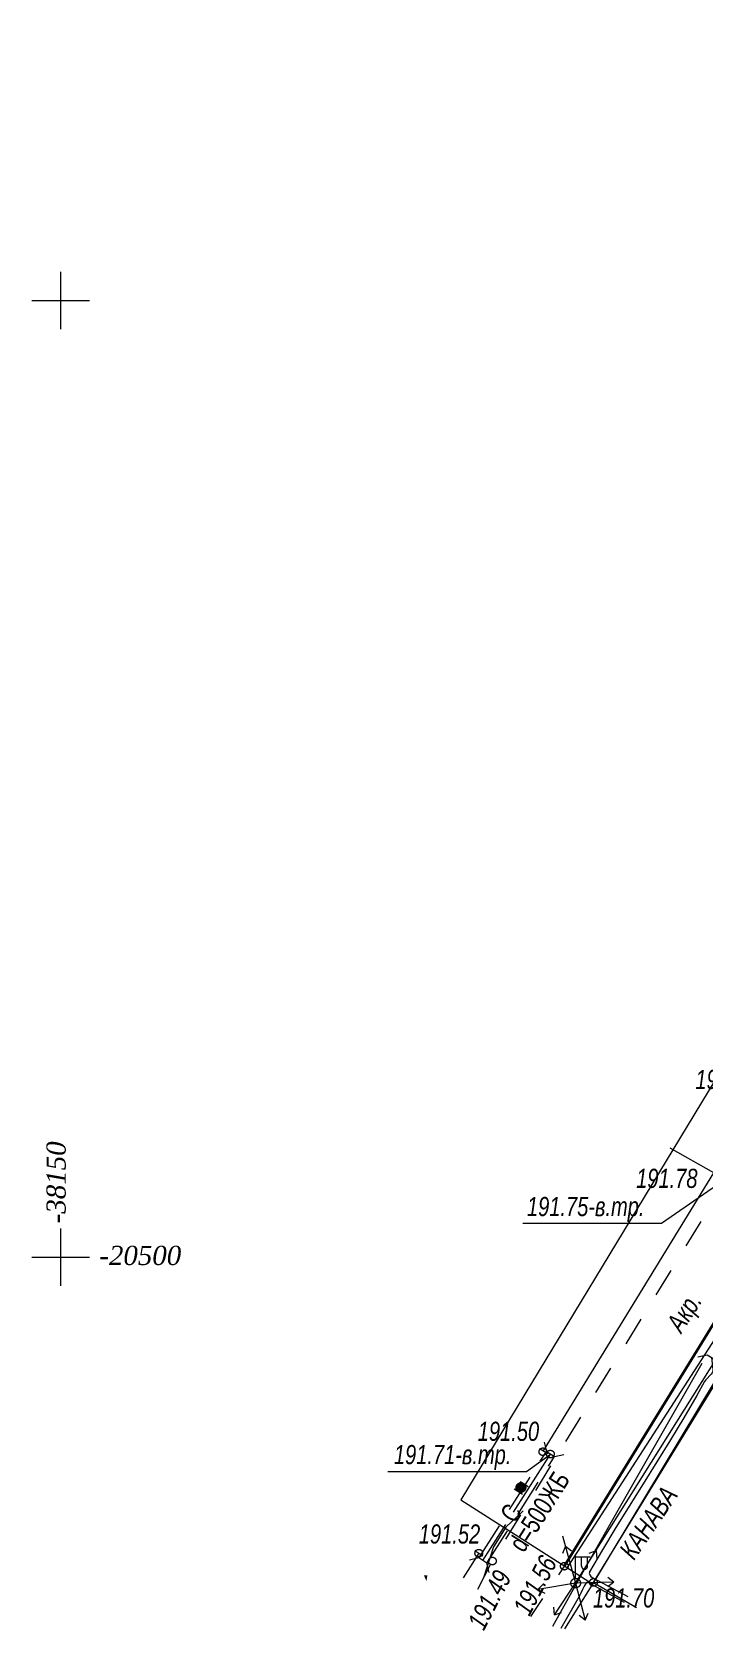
# Model space of a CAD drawing. Header units: millimetres. Extents: x -38151500 to -37084347, y -20520149 to -20417590.
# Drawn here: x -38151500 to -38116381, y -20519539 to -20435962 of the extents above; entities that cross this region are included whole.
import ezdxf
from ezdxf.xclip import XClip

# ---------------------------------------------------------------- set-up
doc = ezdxf.new("R2010")
doc.units = ezdxf.units.MM
doc.header["$MEASUREMENT"] = 0
doc.header["$XCLIPFRAME"] = 0
doc.linetypes.add('Новофедоровское_снт 28_07$0$l049', pattern=[3000, 2000, -1000])
doc.linetypes.add('Новофедоровское_снт 28_07$0$l189_2', pattern=[3000, 1500, -1500])
doc.layers.add('!!! ПОДОСНОВА', color=7, linetype='Continuous')
for name, color, linetype, lineweight in [('Новый_ГП_Дороги_проезды_Ном._пера__251', 250, 'Continuous', 40), ('Чертеж_1_Новофедоровское_снт 28_07$0$!!УСЛ_ОБОЗНАЧЕНИЯ_Ном._пера__253', 252, 'Continuous', 18), ('Чертеж_1_Новофедоровское_снт 28_07$0$SETKA_Ном._пера__7', 7, 'Continuous', 18), ('Чертеж_1_Новофедоровское_снт 28_07$0$tp_Дороги_Ном._пера__253', 252, 'Continuous', 18), ('Чертеж_1_Новофедоровское_снт 28_07$0$tp_канавы_Ном._пера__253', 252, 'Continuous', 18), ('Чертеж_1_Новофедоровское_снт 28_07$0$tp_отметки_новые_Ном._пера__253', 252, 'Continuous', 18), ('Чертеж_1_Новофедоровское_снт 28_07$0$tp_трубы под дорогой_Ном._пера__253', 252, 'Continuous', 18), ('Чертеж_1_Новофедоровское_снт 28_07$0$U_ТЕКСТ_БЕЛЫЙ_Ном._пера__253', 252, 'Continuous', 18), ('Чертеж_1_Новый_ГП_Топография_Ном._пера__253', 252, 'Continuous', 18), ('Чертеж_1_Новый_Новофедоровское_снт 28_07$0$SETKA_Ном._пера__7', 7, 'Continuous', 18), ('Чертеж_1_Новый_Новофедоровское_снт 28_07$0$tp_Дороги_Ном._пера__253', 252, 'Continuous', 18), ('Чертеж_1_Новый_Новофедоровское_снт 28_07$0$tp_канавы_Ном._пера__253', 252, 'Continuous', 18), ('Чертеж_1_Новый_Новофедоровское_снт 28_07$0$tp_ЛЭП нн_Ном._пера__253', 252, 'Continuous', 18), ('Чертеж_1_Новый_Новофедоровское_снт 28_07$0$tp_ЛЭП нн_Ном._пера__7', 7, 'Continuous', 18), ('Чертеж_1_Новый_Новофедоровское_снт 28_07$0$tp_Ограждения ДЕР_Ном._пера__253', 252, 'Continuous', 18), ('Чертеж_1_Новый_Новофедоровское_снт 28_07$0$tp_Ограждения мет_Ном._пера__253', 252, 'Continuous', 18), ('Чертеж_1_Новый_Новофедоровское_снт 28_07$0$tp_Ограждения рабица_Ном._пера__253', 252, 'Continuous', 18), ('Чертеж_1_Новый_Новофедоровское_снт 28_07$0$tp_Ограждения_Ном._пера__253', 252, 'Continuous', 18), ('Чертеж_1_Новый_Новофедоровское_снт 28_07$0$tp_Ограждения_Ном._пера__7', 7, 'Continuous', 18), ('Чертеж_1_Новый_Новофедоровское_снт 28_07$0$tp_отметки_новые_Ном._пера__253', 252, 'Continuous', 18), ('Чертеж_1_Новый_Новофедоровское_снт 28_07$0$tp_отметки_новые_Ном._пера__7', 7, 'Continuous', 18), ('Чертеж_1_Новый_Новофедоровское_снт 28_07$0$tp_рельеф_Ном._пера__253', 252, 'Continuous', 18), ('Чертеж_1_Новый_Новофедоровское_снт 28_07$0$tp_трубы под дорогой_Ном._пера__253', 252, 'Continuous', 18), ('Чертеж_1_Новый_Новофедоровское_снт 28_07$0$U_Водосток_Ном._пера__253', 252, 'Continuous', 18), ('Чертеж_1_Новый_Новофедоровское_снт 28_07$0$U_Газопровод_Ном._пера__253', 252, 'Continuous', 18)]:
    doc.layers.add(name, color=color, linetype=linetype, lineweight=lineweight)
doc.styles.add('СГЕНЕРИР_СТИЛЬ_1', font='arial.ttf', dxfattribs={"width": 0.75})
doc.styles.add('СГЕНЕРИР_СТИЛЬ_2', font='arial.ttf', dxfattribs={"width": 0.8})
doc.styles.add('СГЕНЕРИР_СТИЛЬ_3', font='arial.ttf', dxfattribs={"width": 0.749999})
doc.styles.add('СГЕНЕРИР_СТИЛЬ_4', font='times.ttf')
doc.linetypes.add('Новофедоровское_снт 28_07$0$l474_2o', pattern='A,0,[3,генпплан 2025_06_18 dima вариант 21.Shx,S=31.746032,R=0,X=0,Y=0],-5000,0', length=5000)
doc.linetypes.add('Новофедоровское_снт 28_07$0$lm334', pattern='A,0,[4,генпплан 2025_06_18 dima вариант 21.Shx,S=79.365079,R=0,X=0,Y=0],-11000,0', length=11000)
doc.linetypes.add('Новофедоровское_снт 28_07$0$З ДЕРЕВ', pattern='A,0,[2,генпплан 2025_06_18 dima вариант 21.Shx,S=19.84127,R=0,X=0,Y=0.2],-2500,0', length=2500)
doc.linetypes.add('Новофедоровское_снт 28_07$0$ЗАБОР_СЕТКА', pattern='A,0,[1,генпплан 2025_06_18 dima вариант 21.Shx,S=39.68254,R=0,X=0,Y=0],-5000,0', length=5000)
doc.linetypes.add('Новофедоровское_снт 28_07$0$МЕЖА', pattern='A,0,[5,генпплан 2025_06_18 dima вариант 21.Shx,S=46.746032,R=0,X=0,Y=0],-6500,0', length=6500)

# ---------------------------------------------------------------- blocks, each defined once
blk = doc.blocks.new('Чертеж_1_1')
at = {"layer": 'Чертеж_1_Новый_ГП_Топография_Ном._пера__253', "color": 252, "linetype": 'Новофедоровское_снт 28_07$0$МЕЖА', "lineweight": 18, "flags": 128}
blk.add_lwpolyline([(-38122200, -20517064), (-38122160, -20517000), (-38111673, -20499900), (-38085503, -20516708), (-38073942, -20500671), (-38064026, -20487867), (-38065780, -20480650), (-38067785, -20473503), (-38073278, -20475465), (-38076133, -20474628), (-38090404, -20465849), (-38080455, -20449640), (-38088064, -20444942), (-38129095, -20512686)], close=True, dxfattribs=at)
at = {"layer": 'Чертеж_1_Новый_Новофедоровское_снт 28_07$0$SETKA_Ном._пера__7', "color": 7, "linetype": 'Continuous', "lineweight": 18, "flags": 128}
for points in [[(-38150000, -20451500), (-38150000, -20448500)], [(-38151500, -20450000), (-38148500, -20450000)], [(-38150000, -20501500), (-38150000, -20498500)], [(-38151500, -20500000), (-38148500, -20500000)]]:
    blk.add_lwpolyline(points, dxfattribs=at)
at = {"layer": 'Чертеж_1_Новый_Новофедоровское_снт 28_07$0$tp_Дороги_Ном._пера__253', "color": 252, "linetype": 'Новофедоровское_снт 28_07$0$l189_2', "lineweight": 18, "flags": 128}
for points in [[(-38128209, -20517359), (-38127441, -20515878), (-38115583, -20496600), (-38102079, -20475671), (-38102851, -20474585)], [(-38111415, -20498698), (-38113009, -20498807), (-38123681, -20516154), (-38125446, -20518777)]]:
    blk.add_lwpolyline(points, dxfattribs=at)
at = {"layer": 'Чертеж_1_Новый_Новофедоровское_снт 28_07$0$tp_канавы_Ном._пера__253', "color": 252, "linetype": 'Continuous', "lineweight": 18, "flags": 128}
for points in [[(-38115996, -20505250), (-38115923, -20505865), (-38115928, -20505955), (-38115960, -20506037), (-38116012, -20506115), (-38116077, -20506190), (-38116224, -20506336), (-38116292, -20506412), (-38116347, -20506491), (-38116761, -20507228), (-38117439, -20508392), (-38118135, -20509548), (-38119561, -20511843), (-38120987, -20514136), (-38121684, -20515288), (-38122361, -20516447), (-38122374, -20516484), (-38122376, -20516524), (-38122352, -20516603), (-38122296, -20516683), (-38122223, -20516741), (-38120362, -20517727)], [(-38124286, -20519293), (-38122610, -20516281), (-38121084, -20513592), (-38119548, -20510908), (-38116471, -20505544)], [(-38120537, -20518049), (-38122250, -20517110), (-38122403, -20517022), (-38122477, -20517001), (-38122510, -20517007), (-38122536, -20517027), (-38122645, -20517192), (-38122732, -20517372), (-38122814, -20517557), (-38122904, -20517736), (-38123871, -20519403)]]:
    blk.add_lwpolyline(points, dxfattribs=at)
at = {"layer": 'Чертеж_1_Новый_Новофедоровское_снт 28_07$0$tp_ЛЭП нн_Ном._пера__253', "color": 252, "linetype": 'Continuous', "lineweight": 18, "flags": 128}
for points in [[(-38124200, -20518699), (-38123089, -20517036), (-38102475, -20484194), (-38077438, -20444066), (-38076229, -20442473)], [(-38123779, -20514559), (-38123089, -20517036), (-38125060, -20517375)], [(-38123626, -20515110), (-38123773, -20515482)], [(-38123626, -20515110), (-38123307, -20515352)], [(-38122025, -20515342), (-38122399, -20515484)], [(-38122025, -20515342), (-38121990, -20515741)], [(-38125060, -20517375), (-38124786, -20517083)], [(-38121089, -20516980), (-38123089, -20517036), (-38122585, -20518972)], [(-38121089, -20516980), (-38121415, -20516748)], [(-38121089, -20516980), (-38121401, -20517231)], [(-38125060, -20517375), (-38124704, -20517559)], [(-38124200, -20518699), (-38124223, -20518300)], [(-38124200, -20518699), (-38123822, -20518568)], [(-38122585, -20518972), (-38122899, -20518724)], [(-38122585, -20518972), (-38122432, -20518602)]]:
    blk.add_lwpolyline(points, dxfattribs=at)
at = {"layer": 'Чертеж_1_Новый_Новофедоровское_снт 28_07$0$tp_ЛЭП нн_Ном._пера__7', "color": 7, "linetype": 'Continuous', "lineweight": 18}
for p, q in [((-38123089, -20516786), (-38123089, -20515536)), ((-38123089, -20515661), (-38122339, -20515661)), ((-38122777, -20516152), (-38122777, -20515661)), ((-38122467, -20516152), (-38122467, -20515661))]:
    blk.add_line(p, q, dxfattribs=at)
for radius in [250, 50]:
    blk.add_circle((-38123089, -20517036), radius, dxfattribs=at)
blk.add_arc((-38122622, -20516152), 155, 180, 0, dxfattribs=at)
at = {"layer": 'Чертеж_1_Новый_Новофедоровское_снт 28_07$0$tp_Ограждения ДЕР_Ном._пера__253', "color": 252, "linetype": 'Новофедоровское_снт 28_07$0$З ДЕРЕВ', "lineweight": 18, "flags": 128}
for points in [[(-38124761, -20510128), (-38115865, -20495599), (-38114197, -20492908)], [(-38128150, -20515471), (-38128964, -20516760)]]:
    blk.add_lwpolyline(points, dxfattribs=at)
at = {"layer": 'Чертеж_1_Новый_Новофедоровское_снт 28_07$0$tp_Ограждения мет_Ном._пера__253', "color": 252, "linetype": 'Новофедоровское_снт 28_07$0$l474_2o', "lineweight": 18, "flags": 128}
for points in [[(-38115865, -20495599), (-38118152, -20494306)], [(-38122161, -20517002), (-38123669, -20519422)]]:
    blk.add_lwpolyline(points, dxfattribs=at)
at = {"layer": 'Чертеж_1_Новый_Новофедоровское_снт 28_07$0$tp_Ограждения рабица_Ном._пера__253', "color": 252, "linetype": 'Новофедоровское_снт 28_07$0$ЗАБОР_СЕТКА', "lineweight": 18, "flags": 128}
blk.add_lwpolyline([(-38115790, -20506445), (-38122161, -20517002), (-38119911, -20518316)], dxfattribs=at)
at = {"layer": 'Чертеж_1_Новый_Новофедоровское_снт 28_07$0$tp_Ограждения_Ном._пера__253', "color": 252, "linetype": 'Continuous', "lineweight": 18, "flags": 128}
for points in [[(-38124973, -20509995), (-38124549, -20510261)], [(-38126299, -20512113), (-38125875, -20512379)], [(-38125991, -20511723), (-38125567, -20511989)], [(-38128362, -20515338), (-38127938, -20515604)]]:
    blk.add_lwpolyline(points, dxfattribs=at)
at = {"layer": 'Чертеж_1_Новый_Новофедоровское_снт 28_07$0$tp_Ограждения_Ном._пера__7', "color": 7, "linetype": 'Continuous', "lineweight": 18}
for p, q in [((-38126197, -20512034), (-38125698, -20512034)), ((-38126196, -20512004), (-38125701, -20512004)), ((-38126196, -20512064), (-38125701, -20512064)), ((-38126192, -20512094), (-38125705, -20512094)), ((-38126190, -20511974), (-38125708, -20511974)), ((-38126182, -20512124), (-38125714, -20512124)), ((-38126179, -20511944), (-38125716, -20511944)), ((-38126167, -20512154), (-38125730, -20512154)), ((-38126166, -20511914), (-38125730, -20511914)), ((-38126146, -20511884), (-38125751, -20511884)), ((-38126120, -20511854), (-38125778, -20511854)), ((-38126080, -20511824), (-38125818, -20511824)), ((-38126010, -20511794), (-38125890, -20511794)), ((-38126150, -20512184), (-38125748, -20512184)), ((-38126124, -20512214), (-38125774, -20512214)), ((-38126086, -20512244), (-38125811, -20512244)), ((-38126022, -20512274), (-38125872, -20512274))]:
    blk.add_line(p, q, dxfattribs=at)
blk.add_circle((-38125948, -20512036), 250, dxfattribs=at)
at = {"layer": 'Чертеж_1_Новый_Новофедоровское_снт 28_07$0$tp_отметки_новые_Ном._пера__253', "color": 252, "linetype": 'Continuous', "lineweight": 18, "flags": 128}
for points in [[(-38125845, -20498221), (-38118604, -20498221), (-38115680, -20496200)], [(-38132906, -20511198), (-38125664, -20511198), (-38124410, -20510290)]]:
    blk.add_lwpolyline(points, dxfattribs=at)
at = {"layer": 'Чертеж_1_Новый_Новофедоровское_снт 28_07$0$tp_отметки_новые_Ном._пера__7', "color": 7, "linetype": 'Continuous', "lineweight": 18}
for centre in [(-38124800, -20510170), (-38124410, -20510290), (-38128150, -20515470), (-38127440, -20515880), (-38123680, -20516150), (-38122160, -20517000)]:
    blk.add_circle(centre, 200, dxfattribs=at)
at = {"layer": 'Чертеж_1_Новый_Новофедоровское_снт 28_07$0$tp_рельеф_Ном._пера__253', "color": 252, "linetype": 'Continuous', "lineweight": 18, "flags": 128}
blk.add_lwpolyline([(-38125830, -20513260), (-38126740, -20514116), (-38127376, -20515146), (-38127901, -20516765)], dxfattribs=at)
at = {"layer": 'Чертеж_1_Новый_Новофедоровское_снт 28_07$0$tp_трубы под дорогой_Ном._пера__253', "color": 252, "linetype": 'Continuous', "lineweight": 18, "flags": 128}
for points in [[(-38115677, -20505874), (-38115786, -20505386), (-38116209, -20505119), (-38116697, -20505228)], [(-38124729, -20509667), (-38124620, -20510155), (-38124198, -20510423), (-38123710, -20510313)], [(-38127612, -20516478), (-38127722, -20515990), (-38128144, -20515722), (-38128632, -20515832)]]:
    blk.add_lwpolyline(points, dxfattribs=at)
at = {"layer": 'Чертеж_1_Новый_Новофедоровское_снт 28_07$0$tp_трубы под дорогой_Ном._пера__253', "color": 252, "linetype": 'Новофедоровское_снт 28_07$0$l049', "lineweight": 18, "flags": 128}
for points in [[(-38128144, -20515724), (-38124620, -20510155)], [(-38127722, -20515991), (-38124198, -20510423)]]:
    blk.add_lwpolyline(points, dxfattribs=at)
at = {"layer": 'Чертеж_1_Новый_Новофедоровское_снт 28_07$0$U_Водосток_Ном._пера__253', "color": 252, "linetype": 'Continuous', "lineweight": 18, "flags": 128}
for points in [[(-38126331, -20513327), (-38124409, -20510289)], [(-38127933, -20515857), (-38126739, -20513970)]]:
    blk.add_lwpolyline(points, dxfattribs=at)
at = {"layer": 'Чертеж_1_Новый_Новофедоровское_снт 28_07$0$U_Газопровод_Ном._пера__253', "color": 252, "linetype": 'Новофедоровское_снт 28_07$0$lm334', "lineweight": 18, "flags": 128}
blk.add_lwpolyline([(-38123518, -20516227), (-38101070, -20481445), (-38080519, -20449601), (-38072402, -20437023), (-38072683, -20437169), (-38070353, -20435962), (-38065122, -20437583)], dxfattribs=at)
at = {"layer": 'Чертеж_1_Новофедоровское_снт 28_07$0$!!УСЛ_ОБОЗНАЧЕНИЯ_Ном._пера__253', "color": 252, "linetype": 'Continuous', "lineweight": 18, "insert": (-38138904, -20517918), "char_height": 1000, "attachment_point": 7, "style": 'СГЕНЕРИР_СТИЛЬ_2'}
blk.add_mtext('\\A1;{\\pql;\\fArial|b0|i1|c204|p0;\\W0.800000;ВОДОПРОВОД}', dxfattribs=at)
at = {"layer": 'Чертеж_1_Новофедоровское_снт 28_07$0$SETKA_Ном._пера__7', "color": 7, "linetype": 'Continuous', "lineweight": 18, "insert": (-38149726, -20498227), "char_height": 1000, "attachment_point": 7, "rotation": 90, "style": 'СГЕНЕРИР_СТИЛЬ_4'}
blk.add_mtext('\\A1;{\\pql;\\fTimes New Roman|b0|i1|c204|p0;\\W1.000000;-38150}', dxfattribs=at)
at = {"layer": 'Чертеж_1_Новофедоровское_снт 28_07$0$SETKA_Ном._пера__7', "color": 7, "linetype": 'Continuous', "lineweight": 18, "insert": (-38147981, -20500423), "char_height": 1000, "attachment_point": 7, "style": 'СГЕНЕРИР_СТИЛЬ_4'}
blk.add_mtext('\\A1;{\\pql;\\fTimes New Roman|b0|i1|c204|p0;\\W1.000000;-20500}', dxfattribs=at)
at = {"layer": 'Чертеж_1_Новофедоровское_снт 28_07$0$tp_Дороги_Ном._пера__253', "color": 252, "linetype": 'Continuous', "lineweight": 18, "insert": (-38117303, -20504177), "char_height": 1000, "attachment_point": 7, "rotation": 57.34071, "style": 'СГЕНЕРИР_СТИЛЬ_1'}
blk.add_mtext('\\A1;{\\pql;\\fArial|b0|i1|c204|p0;\\W0.750000;Акр.}', dxfattribs=at)
at = {"layer": 'Чертеж_1_Новофедоровское_снт 28_07$0$tp_канавы_Ном._пера__253', "color": 252, "linetype": 'Continuous', "lineweight": 18, "insert": (-38120037, -20515883), "char_height": 1000, "attachment_point": 7, "rotation": 55.96313, "style": 'СГЕНЕРИР_СТИЛЬ_1'}
blk.add_mtext('\\A1;{\\pql;\\fArial|b0|i1|c204|p0;\\W0.750000;КАНАВА}', dxfattribs=at)
at = {"layer": 'Чертеж_1_Новофедоровское_снт 28_07$0$tp_отметки_новые_Ном._пера__253', "color": 252, "linetype": 'Continuous', "lineweight": 18, "char_height": 1000, "attachment_point": 7, "style": 'СГЕНЕРИР_СТИЛЬ_1'}
for s, insert in [('\\A1;{\\pql;\\fArial|b0|i1|c204|p0;\\W0.750000;191.69}', (-38116830, -20491223)), ('\\A1;{\\pql;\\fArial|b0|i1|c204|p0;\\W0.750000;191.78}', (-38119925, -20496393)), ('\\A1;{\\pql;\\fArial|b0|i1|c204|p0;\\W0.750000;191.75-в.тр.}', (-38125632, -20498153)), ('\\A1;{\\pql;\\fArial|b0|i1|c204|p0;\\W0.750000;191.50}', (-38128204, -20509614)), ('\\A1;{\\pql;\\fArial|b0|i1|c204|p0;\\W0.750000;191.71-в.тр.}', (-38132585, -20511119)), ('\\A1;{\\pql;\\fArial|b0|i1|c204|p0;\\W0.750000;191.52}', (-38131283, -20514981)), ('\\A1;{\\pql;\\fArial|b0|i1|c204|p0;\\W0.750000;191.70}', (-38122184, -20518324))]:
    blk.add_mtext(s, dxfattribs=dict(at, insert=insert))
at = {"layer": 'Чертеж_1_Новофедоровское_снт 28_07$0$tp_отметки_новые_Ном._пера__253', "color": 252, "linetype": 'Continuous', "lineweight": 18, "char_height": 1000, "attachment_point": 7, "rotation": 62.5765, "style": 'СГЕНЕРИР_СТИЛЬ_1'}
for s, insert in [('\\A1;{\\pql;\\fArial|b0|i1|c204|p0;\\W0.750000;191.56}', (-38125498, -20518810)), ('\\A1;{\\pql;\\fArial|b0|i1|c204|p0;\\W0.750000;191.49}', (-38127876, -20519569))]:
    blk.add_mtext(s, dxfattribs=dict(at, insert=insert))
at = {"layer": 'Чертеж_1_Новофедоровское_снт 28_07$0$tp_трубы под дорогой_Ном._пера__253', "color": 252, "linetype": 'Continuous', "lineweight": 18, "insert": (-38125786, -20515498), "char_height": 1000, "attachment_point": 7, "rotation": 57.68864, "style": 'СГЕНЕРИР_СТИЛЬ_3'}
blk.add_mtext('\\A1;{\\pql;\\fArial|b0|i0|c204|p0;\\W0.749999;d=500ЖБ}', dxfattribs=at)
at = {"layer": 'Чертеж_1_Новофедоровское_снт 28_07$0$U_ТЕКСТ_БЕЛЫЙ_Ном._пера__253', "color": 252, "linetype": 'Continuous', "lineweight": 18, "insert": (-38126232, -20513969), "char_height": 1000, "attachment_point": 7, "rotation": 57.68864, "style": 'СГЕНЕРИР_СТИЛЬ_3'}
blk.add_mtext('\\A1;{\\pql;\\fArial|b0|i0|c204|p0;\\W0.749999;С}', dxfattribs=at)

msp = doc.modelspace()

# ---------------------------------------------------------------- linework, layer by layer
at = {"layer": 'Новый_ГП_Дороги_проезды_Ном._пера__251', "color": 250, "linetype": 'Continuous', "lineweight": 40}
msp.add_lwpolyline([(-38096347, -20474791), (-38096450, -20474726, 0.372191), (-38097939, -20474881), (-38103063, -20482356), (-38109809, -20493778, 0.271746), (-38108953, -20496722), (-38107955, -20497336), (-38107704, -20497500), (-38109028, -20499620), (-38109197, -20499514), (-38110182, -20498960, 0.380242), (-38113828, -20500139), (-38123668, -20516132)], format="xyb", dxfattribs=at)

# ---------------------------------------------------------------- block references
at = {"layer": '!!! ПОДОСНОВА', "color": 252, "linetype": 'Continuous', "lineweight": 40}
ref = msp.add_blockref('Чертеж_1_1', (0, 0), dxfattribs=at)
XClip(ref).set_block_clipping_path([(-38156773.930035077, -20418838.4532491304), (-38156773.930035077, -20510095.8116091713), (-38134193.3603857011, -20510095.8116091713), (-38128800.2227013633, -20521215.6831232607), (-38043434.3590716273, -20521215.6831232607), (-38043434.3590716273, -20418721.7424019799)])

doc.saveas('drawing.dxf')
